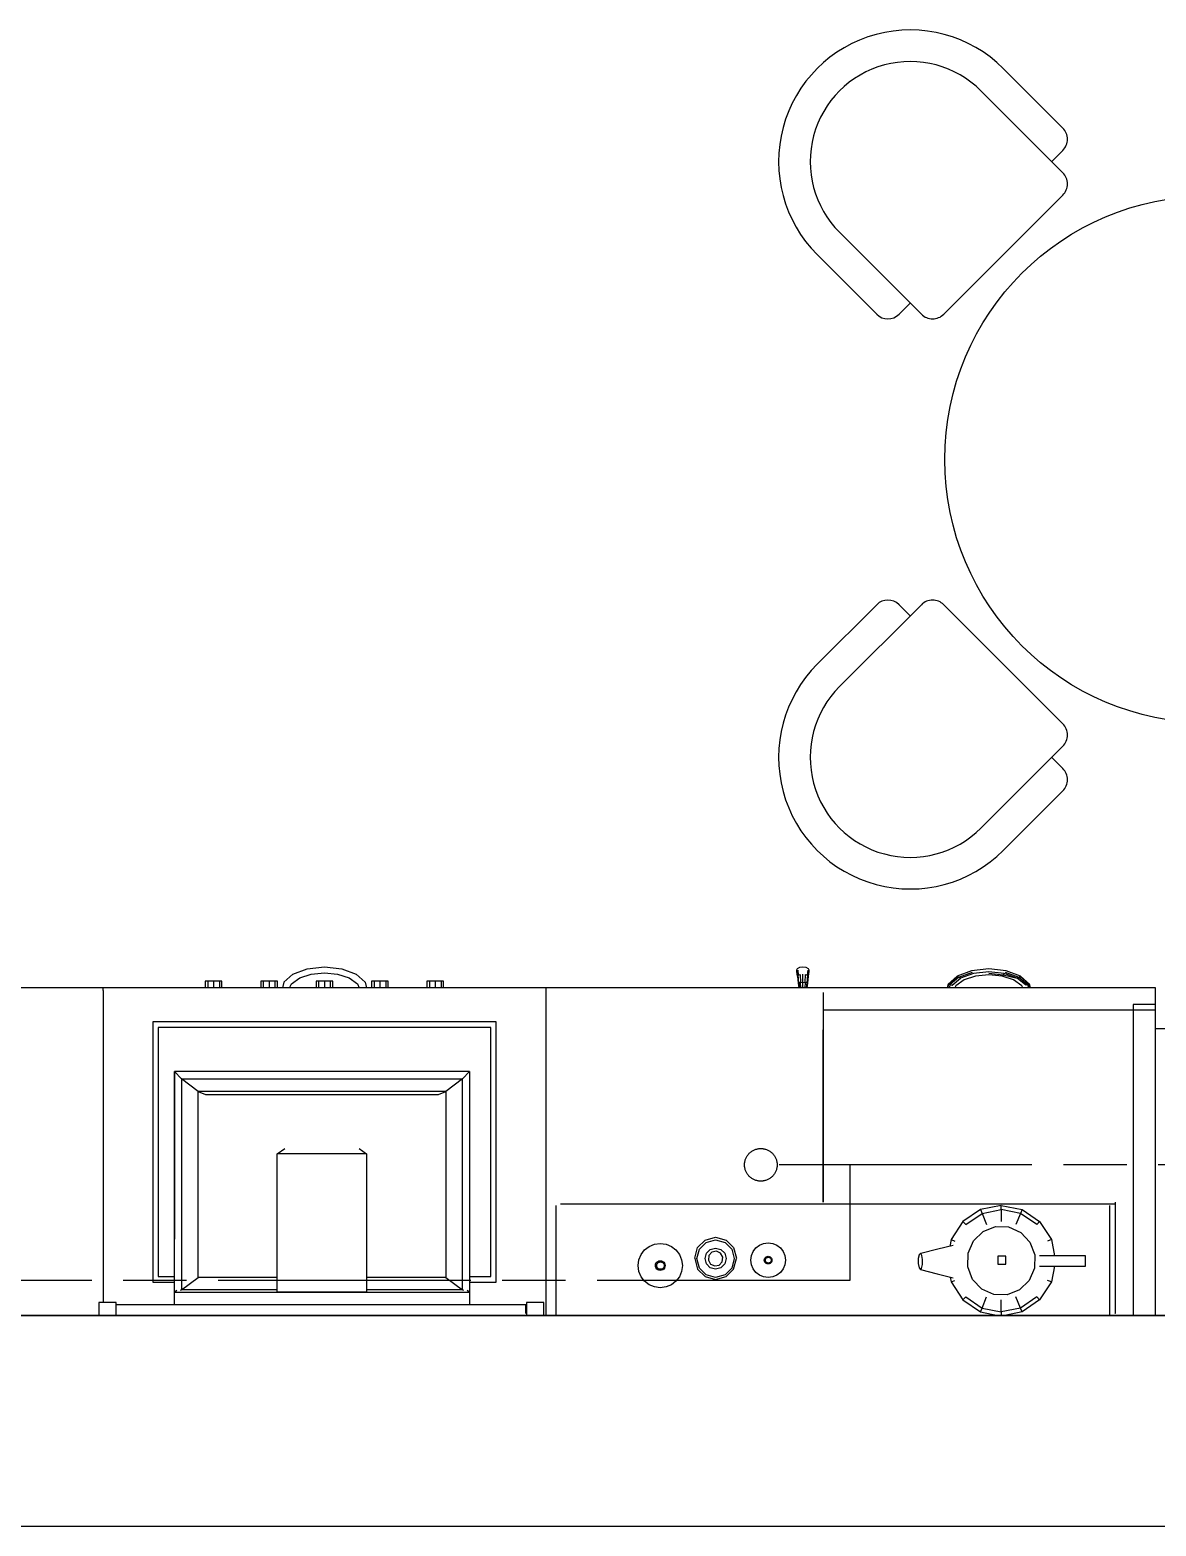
# Model space of a CAD drawing. Header units: inches. Extents: x 5 to 80005, y 6 to 60006.
# Drawn here: x 46784 to 48923, y 4354 to 7195 of the extents above; entities that cross this region are included whole.
import ezdxf

# ---------------------------------------------------------------- set-up
doc = ezdxf.new("R2010")
doc.units = ezdxf.units.IN
doc.header["$MEASUREMENT"] = 0
doc.linetypes.add('ACAD_ISO08W100', pattern=[36, 24, -3, 6, -3])
doc.layers.add('freecads.com', color=7, linetype='Continuous')
doc.layers.add('mebel', color=21, linetype='Continuous')

# ---------------------------------------------------------------- blocks, each defined once
blk = doc.blocks.new('m_131')
for p, q in [((-544.4, 4725.8), (-544.4, 4097.4)), ((-0.1, 4725.8), (-0.1, 0)), ((-622.2, 4097.4), (-622.2, 3466.1)), ((-580.1, 4097.4), (-622.2, 4097.4)), ((-590.7, 4097.4), (-590.7, 4055.3)), ((-0.1, 4097.4), (-590.7, 4097.4)), ((-580.2, 3466.1), (-580.1, 4097.4)), ((-590.7, 4055.3), (-0.1, 4055.3)), ((-4.4, 4021.4), (-214.8, 4021.4)), ((-211, 4020.2), (-211, 2967.7)), ((0, 4010.9), (-208.6, 4010.9)), ((-4.4, 4020.2), (-4.4, 4021.4)), ((-93.5, 3964.9), (-113, 3964.9)), ((-113, 3964.9), (-113, 3877.4)), ((-93.5, 3960.7), (-93.5, 3964.9)), ((-93.5, 3950.7), (-93.5, 3960.7)), ((-93.5, 3935.6), (-93.5, 3950.7)), ((-93.5, 3917.6), (-93.5, 3935.6)), ((-178.2, 3877.6), (-144.1, 3900)), ((-144.1, 3900), (-113, 3906.1)), ((-144.1, 3900), (-141, 3892.7)), ((-93.5, 3899.7), (-93.5, 3917.6)), ((-93.5, 3905.8), (-63.6, 3900)), ((-93.5, 3889.5), (-93.5, 3899.7)), ((-63.6, 3900), (-66.6, 3892.7)), ((-63.6, 3900), (-29.4, 3877.6)), ((-201, 3844.2), (-178.2, 3877.6)), ((-172.6, 3872.1), (-193.6, 3841.2)), ((-178.2, 3877.6), (-172.6, 3872.1)), ((-139.1, 3859), (-115.2, 3868.2)), ((-115.2, 3868.2), (-89.6, 3867.6)), ((-93.5, 3884), (-93.5, 3889.5)), ((-93.5, 3877.2), (-93.5, 3884)), ((-89.6, 3867.6), (-66.1, 3857.5)), ((-29.4, 3877.6), (-35.1, 3872.1)), ((-35.1, 3872.1), (-14, 3841.2)), ((-29.4, 3877.6), (-6.6, 3844.2)), ((-644.2, 3841.3), (-654.5, 3814)), ((-652, 3812.1), (-642.4, 3838)), ((-629, 3858.4), (-644.2, 3841.3)), ((-643.7, 3840.4), (-628.8, 3857.4)), ((-642.4, 3838), (-643.7, 3840.4)), ((-642.4, 3838), (-628.2, 3854.7)), ((-640.6, 3834.7), (-642.4, 3838)), ((-627.4, 3851.1), (-640.6, 3834.7)), ((-625.7, 3843.8), (-637.1, 3828.1)), ((-622.2, 3860.1), (-629, 3858.4)), ((-629, 3858.4), (-628.8, 3857.4)), ((-628.8, 3857.4), (-622.2, 3859.2)), ((-628.8, 3857.4), (-628.2, 3854.7)), ((-628.2, 3854.7), (-622.2, 3856.6)), ((-628.2, 3854.7), (-627.4, 3851.1)), ((-622.2, 3845.6), (-625.7, 3843.8)), ((-209, 3804.7), (-201, 3844.2)), ((-201, 3844.2), (-193.6, 3841.2)), ((-193.6, 3841.2), (-201, 3804.7)), ((-193.6, 3841.2), (-172.6, 3832.6)), ((-168, 3818.7), (-157.7, 3841.7)), ((-157.7, 3841.7), (-139.1, 3859)), ((-66.1, 3857.5), (-48.4, 3839.3)), ((-48.4, 3839.3), (-39.1, 3815.9)), ((-14, 3841.2), (-35.1, 3832.6)), ((-6.6, 3844.2), (-14, 3841.2)), ((-14, 3841.2), (-6.6, 3804.7)), ((-6.6, 3844.2), (0, 3811.6)), ((-654.5, 3814), (-658.2, 3781.2)), ((-649.5, 3810.1), (-652.6, 3781.2)), ((-649.8, 3781.2), (-646.9, 3808.2)), ((-640.6, 3834.7), (-649.5, 3810.1)), ((-649.5, 3810.1), (-646.9, 3808.2)), ((-646.9, 3808.2), (-640.6, 3834.7)), ((-646.9, 3808.2), (-645.1, 3806.8)), ((-637.1, 3828.1), (-644.4, 3806.3)), ((-168.6, 3793.5), (-168, 3818.7)), ((-97.3, 3813.2), (-112.5, 3813.2)), ((-112.5, 3813.2), (-112.5, 3798.3)), ((-97.3, 3798.3), (-97.3, 3813.2)), ((-39.1, 3815.9), (-39.7, 3790.8)), ((-658.2, 3781.2), (-654.5, 3748.3)), ((-652.6, 3781.2), (-649.5, 3752.2)), ((-644.4, 3806.3), (-647, 3781.2)), ((-647, 3781.2), (-644.4, 3756.1)), ((-209, 3804.7), (-201, 3765.3)), ((-201, 3804.7), (-209, 3804.7)), ((-201, 3804.7), (-178.2, 3804.7)), ((-193.6, 3768.3), (-201, 3804.7)), ((-159.3, 3770.1), (-168.6, 3793.5)), ((-112.5, 3798.3), (-97.3, 3798.3)), ((-39.7, 3790.8), (-50, 3767.8)), ((-6.6, 3804.7), (-29.4, 3804.7)), ((-14, 3768.3), (-6.6, 3804.7)), ((-6.6, 3804.7), (0, 3804.7)), ((-6.6, 3765.3), (0, 3797.9)), ((-649.5, 3752.2), (-640.6, 3727.6)), ((-644.4, 3756.1), (-637.1, 3734.2)), ((-201, 3765.3), (-193.6, 3768.3)), ((-201, 3765.3), (-178.2, 3731.8)), ((-193.6, 3768.3), (-172.6, 3776.8)), ((-172.6, 3737.4), (-193.6, 3768.3)), ((-141.5, 3752), (-159.3, 3770.1)), ((-118.1, 3741.8), (-141.5, 3752)), ((-68.5, 3750.4), (-92.4, 3741.3)), ((-50, 3767.8), (-68.5, 3750.4)), ((-14, 3768.3), (-35.1, 3776.8)), ((-35.1, 3737.4), (-14, 3768.3)), ((-29.4, 3731.8), (-6.6, 3765.3)), ((-6.6, 3765.3), (-14, 3768.3)), ((-654.5, 3748.3), (-644.2, 3721.1)), ((-642.4, 3724.4), (-652, 3750.3)), ((-643.7, 3722), (-642.4, 3724.4)), ((-628.8, 3704.9), (-643.7, 3722)), ((-640.6, 3727.6), (-642.4, 3724.4)), ((-642.4, 3724.4), (-628.2, 3707.6)), ((-627.4, 3711.2), (-640.6, 3727.6)), ((-637.1, 3734.2), (-625.7, 3718.5)), ((-178.2, 3731.8), (-172.6, 3737.4)), ((-178.2, 3731.8), (-144.1, 3709.4)), ((-92.4, 3741.3), (-118.1, 3741.8)), ((-63.6, 3709.4), (-29.4, 3731.8)), ((-29.4, 3731.8), (-35.1, 3737.4)), ((-644.2, 3721.1), (-629, 3703.9)), ((-629, 3703.9), (-628.8, 3704.9)), ((-629, 3703.9), (-622.2, 3702.2)), ((-628.8, 3704.9), (-628.2, 3707.6)), ((-622.2, 3703.2), (-628.8, 3704.9)), ((-628.2, 3707.6), (-627.4, 3711.2)), ((-628.2, 3707.6), (-622.2, 3705.8)), ((-625.7, 3718.5), (-622.2, 3716.8)), ((-144.1, 3709.4), (-141, 3716.7)), ((-144.1, 3709.4), (-131.1, 3706.9)), ((-132.7, 3713.4), (-125.6, 3684.4)), ((-78.9, 3683.2), (-71.5, 3713.2)), ((-72.9, 3707.6), (-63.6, 3709.4)), ((-63.6, 3709.4), (-66.6, 3716.7)), ((-125.6, 3684.4), (-117.4, 3651.7)), ((-87.1, 3651.1), (-78.9, 3683.2)), ((-113.9, 3653.9), (-117.4, 3651.7)), ((-117.4, 3651.7), (-115.1, 3649)), ((-115.1, 3649), (-107.9, 3647)), ((-106, 3655.1), (-113.9, 3653.9)), ((-107.9, 3647), (-98.5, 3646.8)), ((-96.6, 3655), (-106, 3655.1)), ((-98.5, 3646.8), (-90.6, 3648.5)), ((-89.4, 3653.5), (-96.6, 3655)), ((-90.6, 3648.5), (-87.1, 3651.1)), ((-87.1, 3651.1), (-89.4, 3653.5)), ((-613.2, 3466.5), (-214.8, 3466.5)), ((-589.6, 3466.4), (-214.8, 3466.5)), ((-214.8, 3466.5), (-542.3, 3466.4)), ((-542.3, 3466.4), (-542.3, 3466.5)), ((-661.1, 3433.7), (-659, 3437.9)), ((-659, 3437.9), (-656.2, 3439.5)), ((-656.2, 3439.5), (-653.1, 3439.2)), ((-653.1, 3439.2), (-644.2, 3438.2)), ((-644.2, 3438.2), (-646, 3436.9)), ((-644.2, 3438.2), (-631, 3436.7)), ((-622.2, 3466.1), (-622.2, 2939.9)), ((-661.8, 3428), (-661.1, 3433.7)), ((-661.1, 3422.2), (-661.8, 3428)), ((-659, 3418), (-661.1, 3422.2)), ((-656.2, 3416.4), (-659, 3418)), ((-653.1, 3416.7), (-656.2, 3416.4)), ((-646, 3436.9), (-655.6, 3437.7)), ((-655.6, 3418.2), (-646, 3419)), ((-644.2, 3417.7), (-653.1, 3416.7)), ((-632.6, 3428), (-647.8, 3428)), ((-647.3, 3433.1), (-646, 3436.9)), ((-632.4, 3432.3), (-647.3, 3433.1)), ((-647.3, 3422.8), (-632.4, 3423.6)), ((-646, 3419), (-647.3, 3422.8)), ((-646, 3436.9), (-631.8, 3435.5)), ((-631.8, 3420.4), (-646, 3419)), ((-646, 3419), (-644.2, 3417.7)), ((-644.2, 3417.7), (-631, 3419.2)), ((-632.6, 3428), (-632.4, 3432.3)), ((-622.2, 3428), (-632.6, 3428)), ((-632.4, 3423.6), (-632.6, 3428)), ((-631.8, 3435.5), (-632.4, 3432.3)), ((-632.4, 3432.3), (-622.2, 3431.7)), ((-622.2, 3424.2), (-632.4, 3423.6)), ((-632.4, 3423.6), (-631.8, 3420.4)), ((-631, 3436.7), (-631.8, 3435.5)), ((-631.8, 3435.5), (-622.2, 3434.4)), ((-631.8, 3420.4), (-622.2, 3421.5)), ((-631, 3419.2), (-631.8, 3420.4)), ((-631, 3436.7), (-622.2, 3435.5)), ((-631, 3419.2), (-622.2, 3420.4)), ((-133.5, 3378.5), (-128.3, 3385.2)), ((-128.3, 3385.2), (-121.6, 3390.4)), ((-121.6, 3390.4), (-113.8, 3393.7)), ((-113.8, 3393.7), (-105, 3394.9)), ((-105, 3394.9), (-96.2, 3393.7)), ((-96.2, 3393.7), (-88.3, 3390.4)), ((-88.3, 3390.4), (-81.6, 3385.2)), ((-81.6, 3385.2), (-76.5, 3378.5)), ((-138, 3361.9), (-136.8, 3370.7)), ((-136.8, 3353.1), (-138, 3361.9)), ((-136.8, 3370.7), (-133.5, 3378.5)), ((-133.5, 3345.2), (-136.8, 3353.1)), ((-112.3, 3361.9), (-112, 3363.8)), ((-112, 3359.9), (-112.3, 3361.9)), ((-112, 3363.8), (-111.3, 3365.6)), ((-111.3, 3358.2), (-112, 3359.9)), ((-111.7, 3361.9), (-111.5, 3363.7)), ((-111.5, 3360.1), (-111.7, 3361.9)), ((-111.5, 3363.7), (-110.8, 3365.3)), ((-110.8, 3358.5), (-111.5, 3360.1)), ((-111.3, 3365.6), (-110.1, 3367)), ((-110.1, 3356.7), (-111.3, 3358.2)), ((-110.8, 3365.3), (-109.7, 3366.6)), ((-109.7, 3357.1), (-110.8, 3358.5)), ((-110.5, 3362.2), (-110.3, 3363.7)), ((-110.3, 3360.7), (-110.5, 3362.2)), ((-110.3, 3363.7), (-109.8, 3365)), ((-109.8, 3359.4), (-110.3, 3360.7)), ((-110.1, 3367), (-108.7, 3368.2)), ((-108.7, 3355.6), (-110.1, 3356.7)), ((-109.8, 3365), (-108.9, 3366.1)), ((-108.9, 3358.3), (-109.8, 3359.4)), ((-109.7, 3366.6), (-108.4, 3367.7)), ((-108.4, 3356.1), (-109.7, 3357.1)), ((-108.9, 3366.1), (-107.8, 3367)), ((-107.8, 3357.4), (-108.9, 3358.3)), ((-108.7, 3368.2), (-106.9, 3368.9)), ((-106.9, 3354.8), (-108.7, 3355.6)), ((-108.4, 3367.7), (-106.8, 3368.4)), ((-106.8, 3355.4), (-108.4, 3356.1)), ((-107.8, 3367), (-106.4, 3367.5)), ((-106.4, 3356.8), (-107.8, 3357.4)), ((-106.9, 3368.9), (-105, 3369.2)), ((-105, 3354.6), (-106.9, 3354.8)), ((-106.8, 3368.4), (-105, 3368.6)), ((-105, 3355.2), (-106.8, 3355.4)), ((-106.4, 3367.5), (-105, 3367.7)), ((-105, 3356.6), (-106.4, 3356.8)), ((-105, 3369.2), (-103, 3368.9)), ((-105, 3368.6), (-103.2, 3368.4)), ((-105, 3367.7), (-103.5, 3367.5)), ((-103.5, 3356.8), (-105, 3356.6)), ((-103.2, 3355.4), (-105, 3355.2)), ((-103, 3354.8), (-105, 3354.6)), ((-103.5, 3367.5), (-102.2, 3367)), ((-102.2, 3357.4), (-103.5, 3356.8)), ((-103.2, 3368.4), (-101.6, 3367.7)), ((-101.6, 3356.1), (-103.2, 3355.4)), ((-103, 3368.9), (-101.3, 3368.2)), ((-101.3, 3355.6), (-103, 3354.8)), ((-102.2, 3367), (-101.1, 3366.1)), ((-101.1, 3358.3), (-102.2, 3357.4)), ((-101.6, 3367.7), (-100.2, 3366.6)), ((-100.2, 3357.1), (-101.6, 3356.1)), ((-101.3, 3368.2), (-99.8, 3367)), ((-99.8, 3356.7), (-101.3, 3355.6)), ((-101.1, 3366.1), (-100.2, 3365)), ((-100.2, 3359.4), (-101.1, 3358.3)), ((-100.2, 3366.6), (-99.2, 3365.3)), ((-100.2, 3365), (-99.6, 3363.7)), ((-99.6, 3360.7), (-100.2, 3359.4)), ((-99.2, 3358.5), (-100.2, 3357.1)), ((-99.8, 3367), (-98.7, 3365.6)), ((-98.7, 3358.2), (-99.8, 3356.7)), ((-99.6, 3363.7), (-99.4, 3362.2)), ((-99.4, 3362.2), (-99.6, 3360.7)), ((-99.2, 3365.3), (-98.5, 3363.7)), ((-98.5, 3360.1), (-99.2, 3358.5)), ((-98.7, 3365.6), (-97.9, 3363.8)), ((-97.9, 3359.9), (-98.7, 3358.2)), ((-98.5, 3363.7), (-98.3, 3361.9)), ((-98.3, 3361.9), (-98.5, 3360.1)), ((-97.9, 3363.8), (-97.7, 3361.9)), ((-97.7, 3361.9), (-97.9, 3359.9)), ((-76.5, 3378.5), (-73.1, 3370.7)), ((-73.1, 3353.1), (-76.5, 3345.2)), ((-73.1, 3370.7), (-71.9, 3361.9)), ((-71.9, 3361.9), (-73.1, 3353.1)), ((-128.3, 3338.5), (-133.5, 3345.2)), ((-121.6, 3333.3), (-128.3, 3338.5)), ((-113.8, 3330), (-121.6, 3333.3)), ((-105, 3328.8), (-113.8, 3330)), ((-96.2, 3330), (-105, 3328.8)), ((-88.3, 3333.3), (-96.2, 3330)), ((-81.6, 3338.5), (-88.3, 3333.3)), ((-76.5, 3345.2), (-81.6, 3338.5)), ((-143.1, 3282), (-128.9, 3296.2)), ((-128.9, 3296.2), (-108.9, 3301.6)), ((-125.8, 3292.9), (-107.9, 3297.7)), ((-107.9, 3301.7), (-109, 3301.4)), ((-108.9, 3301.6), (-109, 3301.3)), ((-87.9, 3296.3), (-107.9, 3301.7)), ((-107.9, 3297.7), (-89.9, 3292.9)), ((-73.7, 3282.1), (-87.9, 3296.3)), ((-148.6, 3262), (-143.1, 3282)), ((-143.5, 3262.1), (-138.6, 3280.1)), ((-138.6, 3280.1), (-125.8, 3292.9)), ((-127.9, 3262.1), (-125.1, 3272.2)), ((-125.1, 3272.2), (-118, 3279.4)), ((-118.2, 3271.5), (-121.8, 3263.6)), ((-110.7, 3275.8), (-118.2, 3271.5)), ((-118, 3279.4), (-107.9, 3282.1)), ((-102.1, 3274.9), (-110.7, 3275.8)), ((-107.9, 3282.1), (-97.8, 3279.4)), ((-95.7, 3269.1), (-102.1, 3274.9)), ((-97.8, 3279.4), (-90.6, 3272.2)), ((-94, 3260.6), (-95.7, 3269.1)), ((-90.6, 3272.2), (-87.8, 3262.1)), ((-89.9, 3292.9), (-77.1, 3280.1)), ((-77.1, 3280.1), (-72.2, 3262.1)), ((-68.3, 3262.1), (-73.7, 3282.1)), ((-143.1, 3242), (-148.6, 3262)), ((-138.6, 3244.1), (-143.5, 3262.1)), ((-128.9, 3227.8), (-143.1, 3242)), ((-125.8, 3231.3), (-138.6, 3244.1)), ((-125.1, 3252), (-127.9, 3262.1)), ((-118, 3244.8), (-125.1, 3252)), ((-121.8, 3263.6), (-120, 3255.2)), ((-120, 3255.2), (-113.6, 3249.4)), ((-107.9, 3242), (-118, 3244.8)), ((-113.6, 3249.4), (-105, 3248.4)), ((-97.8, 3244.8), (-107.9, 3242)), ((-105, 3248.4), (-97.5, 3252.7)), ((-90.6, 3252), (-97.8, 3244.8)), ((-97.5, 3252.7), (-94, 3260.6)), ((-87.8, 3262.1), (-90.6, 3252)), ((-77.1, 3244.1), (-89.9, 3231.3)), ((-87.9, 3227.9), (-73.7, 3242.1)), ((-72.2, 3262.1), (-77.1, 3244.1)), ((-73.7, 3242.1), (-68.3, 3262.1)), ((-108.9, 3222.4), (-128.9, 3227.8)), ((-107.9, 3226.4), (-125.8, 3231.3)), ((-109, 3222.8), (-108.9, 3222.4)), ((-109, 3222.7), (-107.9, 3222.4)), ((-89.9, 3231.3), (-107.9, 3226.4)), ((-107.9, 3222.4), (-87.9, 3227.9)), ((-130.9, 3178.2), (-124.3, 3186.7)), ((-124.3, 3186.7), (-115.8, 3193.3)), ((-115.8, 3193.3), (-105.8, 3197.5)), ((-105.8, 3197.5), (-94.6, 3199)), ((-94.6, 3199), (-83.5, 3197.5)), ((-83.5, 3197.5), (-73.5, 3193.3)), ((-73.5, 3193.3), (-65, 3186.7)), ((-65, 3186.7), (-58.4, 3178.2)), ((-136.6, 3157), (-135.1, 3168.2)), ((-135.1, 3145.9), (-136.6, 3157)), ((-135.1, 3168.2), (-130.9, 3178.2)), ((-103.9, 3157), (-103.6, 3159.5)), ((-103.6, 3154.6), (-103.9, 3157)), ((-103.6, 3159.5), (-102.7, 3161.7)), ((-102.7, 3152.4), (-103.6, 3154.6)), ((-103.2, 3157), (-102.9, 3159.3)), ((-102.9, 3154.8), (-103.2, 3157)), ((-102.9, 3159.3), (-102, 3161.3)), ((-102, 3152.7), (-102.9, 3154.8)), ((-102.7, 3161.7), (-101.2, 3163.6)), ((-102, 3161.3), (-100.7, 3163.1)), ((-101.7, 3157.4), (-101.4, 3159.3)), ((-101.4, 3155.6), (-101.7, 3157.4)), ((-101.4, 3159.3), (-100.7, 3161)), ((-100.7, 3153.9), (-101.4, 3155.6)), ((-101.2, 3163.6), (-99.3, 3165)), ((-100.7, 3163.1), (-99, 3164.4)), ((-100.7, 3161), (-99.6, 3162.4)), ((-99.6, 3152.5), (-100.7, 3153.9)), ((-99.6, 3162.4), (-98.2, 3163.5)), ((-99.3, 3165), (-97.1, 3166)), ((-99, 3164.4), (-96.9, 3165.3)), ((-98.2, 3163.5), (-96.5, 3164.2)), ((-97.1, 3166), (-94.6, 3166.3)), ((-96.9, 3165.3), (-94.6, 3165.6)), ((-96.5, 3164.2), (-94.6, 3164.5)), ((-94.6, 3166.3), (-92.2, 3166)), ((-94.6, 3165.6), (-92.4, 3165.3)), ((-94.6, 3164.5), (-92.8, 3164.2)), ((-92.8, 3164.2), (-91.1, 3163.5)), ((-92.4, 3165.3), (-90.3, 3164.4)), ((-92.2, 3166), (-90, 3165)), ((-91.1, 3163.5), (-89.7, 3162.4)), ((-90.3, 3164.4), (-88.6, 3163.1)), ((-90, 3165), (-88.1, 3163.6)), ((-89.7, 3162.4), (-88.6, 3161)), ((-88.6, 3153.9), (-89.7, 3152.5)), ((-88.6, 3163.1), (-87.3, 3161.3)), ((-88.6, 3161), (-87.9, 3159.3)), ((-87.9, 3155.6), (-88.6, 3153.9)), ((-88.1, 3163.6), (-86.6, 3161.7)), ((-87.9, 3159.3), (-87.6, 3157.4)), ((-87.6, 3157.4), (-87.9, 3155.6)), ((-87.3, 3161.3), (-86.4, 3159.3)), ((-86.4, 3154.8), (-87.3, 3152.7)), ((-86.6, 3161.7), (-85.7, 3159.5)), ((-85.7, 3154.6), (-86.6, 3152.4)), ((-86.4, 3159.3), (-86.1, 3157)), ((-86.1, 3157), (-86.4, 3154.8)), ((-85.7, 3159.5), (-85.4, 3157)), ((-85.4, 3157), (-85.7, 3154.6)), ((-58.4, 3178.2), (-54.2, 3168.2)), ((-54.2, 3168.2), (-52.7, 3157)), ((-52.7, 3157), (-54.2, 3145.9)), ((-130.9, 3135.8), (-135.1, 3145.9)), ((-124.3, 3127.3), (-130.9, 3135.8)), ((-115.8, 3120.8), (-124.3, 3127.3)), ((-101.2, 3150.5), (-102.7, 3152.4)), ((-100.7, 3151), (-102, 3152.7)), ((-99.3, 3149), (-101.2, 3150.5)), ((-99, 3149.7), (-100.7, 3151)), ((-98.2, 3151.3), (-99.6, 3152.5)), ((-97.1, 3148.1), (-99.3, 3149)), ((-96.9, 3148.8), (-99, 3149.7)), ((-96.5, 3150.6), (-98.2, 3151.3)), ((-94.6, 3147.8), (-97.1, 3148.1)), ((-94.6, 3148.5), (-96.9, 3148.8)), ((-94.6, 3150.4), (-96.5, 3150.6)), ((-92.8, 3150.6), (-94.6, 3150.4)), ((-92.4, 3148.8), (-94.6, 3148.5)), ((-92.2, 3148.1), (-94.6, 3147.8)), ((-91.1, 3151.3), (-92.8, 3150.6)), ((-90.3, 3149.7), (-92.4, 3148.8)), ((-90, 3149), (-92.2, 3148.1)), ((-89.7, 3152.5), (-91.1, 3151.3)), ((-88.6, 3151), (-90.3, 3149.7)), ((-88.1, 3150.5), (-90, 3149)), ((-87.3, 3152.7), (-88.6, 3151)), ((-86.6, 3152.4), (-88.1, 3150.5)), ((-65, 3127.3), (-73.5, 3120.8)), ((-58.4, 3135.8), (-65, 3127.3)), ((-54.2, 3145.9), (-58.4, 3135.8)), ((-105.8, 3116.5), (-115.8, 3120.8)), ((-94.6, 3115), (-105.8, 3116.5)), ((-83.5, 3116.5), (-94.6, 3115)), ((-73.5, 3120.8), (-83.5, 3116.5)), ((-208.6, 2958.5), (0, 2958.5)), ((-622.2, 2940.2), (-622.4, 2940.2)), ((-622.4, 2940.2), (-622.4, 2098.2)), ((-622.2, 2939.9), (-617, 2939.9)), ((-617, 2939.9), (0, 2939.9)), ((0, 2936.1), (-24.4, 2936.1)), ((-24.4, 2936.1), (-24.4, 2902.7)), ((-24.4, 2902.7), (0, 2902.7)), ((-3.9, 2901.9), (-20.1, 2901.9)), ((-20.1, 2901.9), (-20.1, 2123.8)), ((-63.1, 2845.4), (-557.7, 2845.4)), ((-557.7, 2845.4), (-557.7, 2192.9)), ((-63.1, 2794.7), (-63.1, 2845.4)), ((-73.7, 2834.9), (-547.1, 2834.9)), ((-547.1, 2834.9), (-547.1, 2203.4)), ((-73.7, 2794.7), (-73.7, 2834.9)), ((-463.4, 2794.8), (-42.5, 2794.7)), ((-449.1, 2781.4), (-463.4, 2794.8)), ((-463.4, 2794.8), (-463.4, 2234.3)), ((-44.1, 2794.7), (-47.3, 2790.5)), ((-44.1, 2234.3), (-44.1, 2794.7)), ((-44.1, 2794.7), (-20.4, 2794.7)), ((-48.4, 2781.4), (-449.1, 2781.4)), ((-449.1, 2781.4), (-425.2, 2749.5)), ((-449.1, 2247.7), (-449.1, 2781.4)), ((-72.3, 2749.5), (-48.4, 2781.4)), ((-47.3, 2783.9), (-48.4, 2781.4)), ((-48.4, 2781.4), (-48.4, 2598.9)), ((-622.4, 2745.5), (-634.5, 2745.5)), ((-634.5, 2745.5), (-634.5, 2713.9)), ((-634.5, 2740.8), (-622.4, 2740.8)), ((-634.5, 2729.7), (-622.4, 2729.7)), ((-425.2, 2749.5), (-72.3, 2749.5)), ((-419.3, 2736.1), (-425.2, 2749.5)), ((-425.2, 2749.5), (-425.2, 2279.6)), ((-419.3, 2293), (-419.3, 2736.1)), ((-72.3, 2749.5), (-72.3, 2598.9)), ((-634.5, 2718.5), (-622.4, 2718.5)), ((-634.5, 2713.9), (-622.4, 2713.9)), ((-622.4, 2640.2), (-634.5, 2640.2)), ((-634.5, 2640.2), (-634.5, 2608.6)), ((-634.5, 2635.6), (-622.4, 2635.6)), ((-634.5, 2624.4), (-622.4, 2624.4)), ((-648, 2579.2), (-632.8, 2596.3)), ((-634.5, 2613.3), (-622.4, 2613.3)), ((-634.5, 2608.6), (-622.4, 2608.6)), ((-632.8, 2596.3), (-622.4, 2599)), ((-317.1, 2584.9), (-306.6, 2598.9)), ((-306.6, 2598.9), (-44.3, 2598.9)), ((-306.6, 2598.9), (-306.6, 2429.6)), ((-44.3, 2598.9), (-44.3, 2429.6)), ((-658.3, 2551.9), (-648, 2579.2)), ((-648.2, 2544.2), (-640.9, 2566)), ((-640.9, 2566), (-629.5, 2581.7)), ((-629.5, 2581.7), (-622.4, 2585.3)), ((-662, 2519.1), (-658.3, 2551.9)), ((-650.8, 2519.1), (-648.2, 2544.2)), ((-622.4, 2535), (-634.5, 2535)), ((-634.5, 2535), (-634.5, 2503.4)), ((-634.5, 2530.3), (-622.4, 2530.3)), ((-658.3, 2486.2), (-662, 2519.1)), ((-648.2, 2494), (-650.8, 2519.1)), ((-634.5, 2519.2), (-622.4, 2519.2)), ((-634.5, 2508), (-622.4, 2508)), ((-634.5, 2503.4), (-622.4, 2503.4)), ((-648, 2459), (-658.3, 2486.2)), ((-640.9, 2472.1), (-648.2, 2494)), ((-629.5, 2456.4), (-640.9, 2472.1)), ((-632.8, 2441.8), (-648, 2459)), ((-622.4, 2452.8), (-629.5, 2456.4)), ((-306.6, 2429.6), (-317.1, 2443.6)), ((-622.4, 2429.7), (-634.5, 2429.7)), ((-634.5, 2429.7), (-634.5, 2398.1)), ((-634.5, 2425.1), (-622.4, 2425.1)), ((-632.8, 2441.8), (-622.4, 2439.2)), ((-44.3, 2429.6), (-306.6, 2429.6)), ((-72.3, 2429.6), (-72.3, 2279.6)), ((-48.4, 2429.6), (-48.4, 2247.7)), ((-634.5, 2413.9), (-622.4, 2413.9)), ((-634.5, 2402.8), (-622.4, 2402.8)), ((-634.5, 2398.1), (-622.4, 2398.1)), ((-622.4, 2324.5), (-634.5, 2324.5)), ((-634.5, 2324.5), (-634.5, 2292.9)), ((-634.5, 2319.8), (-622.4, 2319.8)), ((-634.5, 2308.7), (-622.4, 2308.7)), ((-634.5, 2297.5), (-622.4, 2297.5)), ((-634.5, 2292.9), (-622.4, 2292.9)), ((-425.2, 2279.6), (-449.1, 2247.7)), ((-425.2, 2279.6), (-419.3, 2293)), ((-72.3, 2279.6), (-425.2, 2279.6)), ((-48.4, 2247.7), (-72.3, 2279.6)), ((-463.4, 2234.3), (-449.1, 2247.7)), ((-449.1, 2247.7), (-48.4, 2247.7)), ((-48.4, 2247.7), (-47.3, 2245.2)), ((-44.1, 2234.3), (-463.4, 2234.3)), ((-463.4, 2234.3), (-144.7, 2234.3)), ((-73.7, 2203.4), (-73.7, 2234.3)), ((-63.1, 2192.9), (-63.1, 2234.3)), ((-47.3, 2238.5), (-44.1, 2234.3)), ((-20.4, 2234.3), (-44.1, 2234.3)), ((-557.7, 2192.9), (-63.1, 2192.9)), ((-547.1, 2203.4), (-73.7, 2203.4)), ((0, 2123.8), (-24.4, 2123.8)), ((-24.4, 2123.8), (-24.4, 2090.4)), ((-622.4, 2098.2), (-622, 2098.2)), ((-616.8, 2098.6), (-622, 2098.6)), ((-622, 2098.6), (-622, 1097.2)), ((-616.8, 2098.6), (-24.4, 2098.6)), ((-24.4, 2090.4), (0, 2090.4))]:
    blk.add_line(p, q)

msp = doc.modelspace()

# ---------------------------------------------------------------- linework, layer by layer
at = {"color": 4, "linetype": 'ACAD_ISO08W100', "ltscale": 20}
for p, q in [((49407.29238, 5039.79966), (48172.29238, 5039.79966)), ((48341.29238, 5039.79966), (48341.29238, 4820.29966)), ((48341.29238, 4820.29966), (44939.79238, 4820.29966))]:
    msp.add_line(p, q, dxfattribs=at)
for p, q in [((40424.29238, 4753.79966), (50024.29238, 4753.79966)), ((40424.29238, 4353.79966), (50024.29238, 4353.79966))]:
    msp.add_line(p, q)
msp.add_circle((48172.29238, 5039.79966), 31, dxfattribs=at)
at = {"layer": 'freecads.com'}
for p, q in [((48632.88538, 7121.75866), (48746.02138, 7008.62266)), ((48590.45938, 7079.33266), (48746.02138, 6923.77066)), ((48724.80738, 6944.98366), (48746.02238, 6966.19666)), ((48519.74738, 6655.07066), (48746.02138, 6881.34366)), ((48321.75838, 6810.63266), (48477.32138, 6655.07066)), ((48279.33138, 6768.20766), (48392.46838, 6655.07066)), ((48434.89438, 6655.07066), (48456.10838, 6676.28366)), ((48279.33138, 5990.39166), (48392.46838, 6103.52866)), ((48321.75838, 5947.96666), (48477.32138, 6103.52866)), ((48434.89438, 6103.52866), (48456.10838, 6082.31566)), ((48519.74738, 6103.52866), (48746.02138, 5877.25566)), ((48590.45938, 5679.26666), (48746.02138, 5834.82866)), ((48724.80738, 5813.61566), (48746.02238, 5792.40266)), ((48632.88538, 5636.84066), (48746.02138, 5749.97666))]:
    msp.add_line(p, q, dxfattribs=at)
msp.add_circle((49021.79238, 6379.29966), 500.142, dxfattribs=at)
for centre, radius, start, end in [((48456.10827, 6944.98368), 249.99868, 44.99973611, 225.00021389), ((48456.10827, 6944.98368), 190.022, 44.99965278, 225.00029722), ((48724.80822, 6987.40938), 30, 315.00001389, 45.00002778), ((48724.80815, 6902.55653), 30, 314.99992223, 45.00009167), ((48413.68181, 6676.28355), 30, 225.00009444, 314.99986111), ((48498.53484, 6676.28361), 30, 224.99981136, 314.9999808), ((48413.68181, 6082.31576), 30, 45.00013889, 134.99990556), ((48498.53484, 6082.3157), 30, 45.0000192, 135.00018864), ((48456.10827, 5813.61563), 249.99868, 134.99978611, 315.00026389), ((48456.10827, 5813.61563), 190.022, 134.99970278, 315.00034722), ((48724.80815, 5856.04278), 30, 314.99990833, 45.00007777), ((48724.80822, 5771.18993), 30, 314.99997222, 44.99998611)]:
    msp.add_arc(centre, radius, start, end, dxfattribs=at)

# ---------------------------------------------------------------- block references
at = {"layer": 'mebel', "color": 7, "linetype": 'Continuous', "rotation": 269.9999999999996}
msp.add_blockref('m_131', (44824.29238, 4753.79966), dxfattribs=at)

doc.saveas('drawing.dxf')
